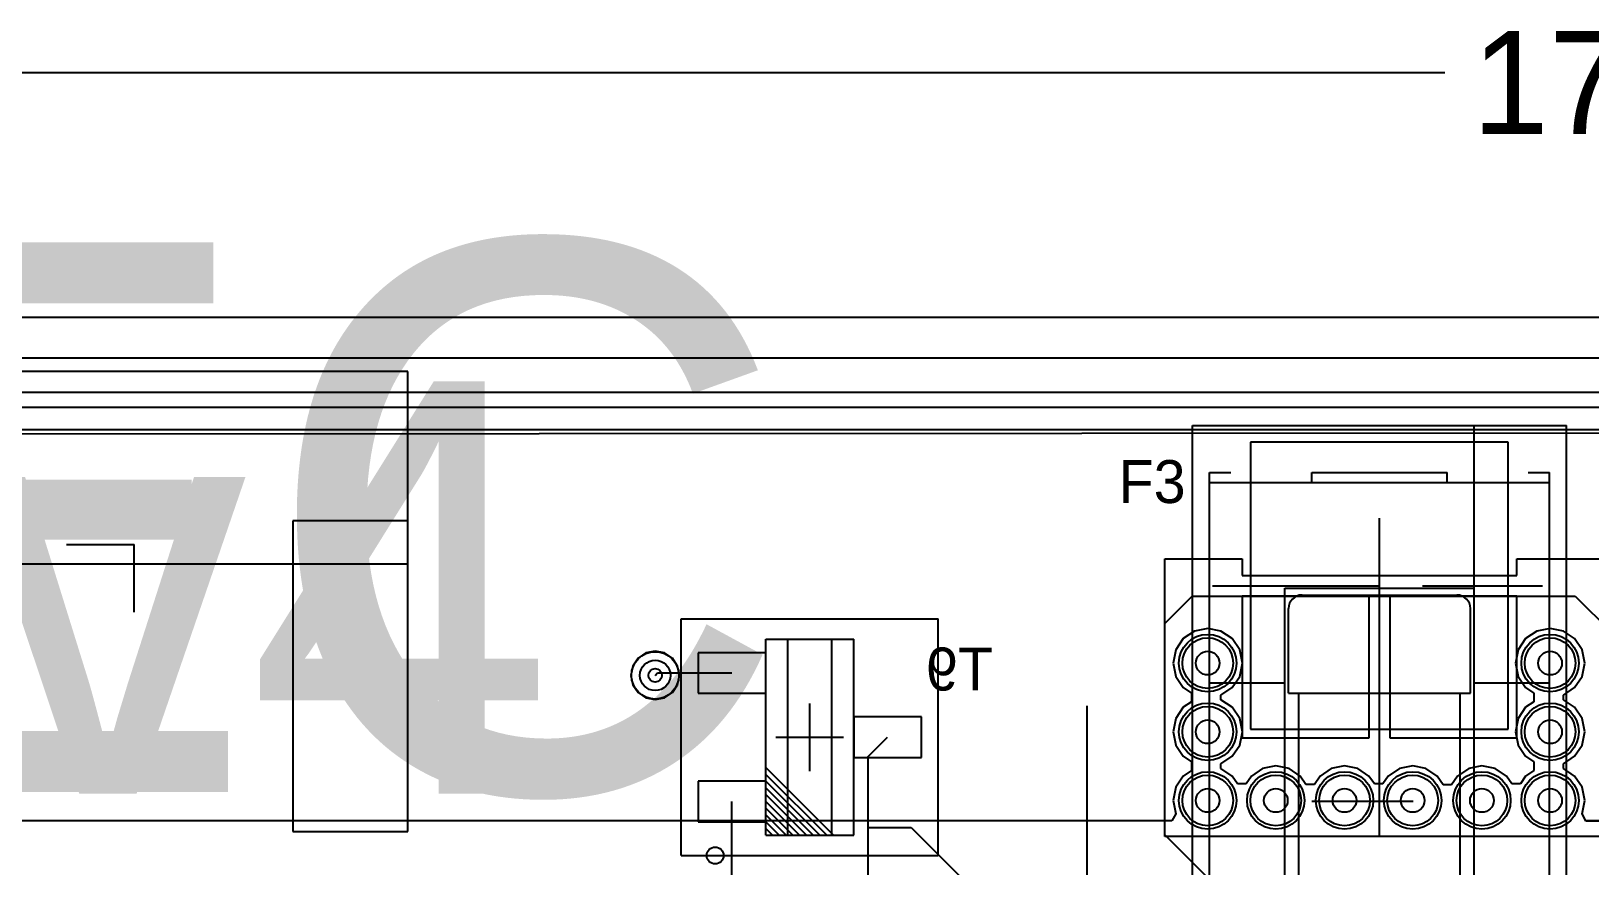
# Model space of a CAD drawing. Extents: x 28 to 300, y 18 to 330.
# Drawn here: x 138.68 to 161.73, y 188.03 to 200.38 of the extents above; entities that cross this region are included whole.
import ezdxf

# ---------------------------------------------------------------- set-up
doc = ezdxf.new("R2010")
doc.units = 0
for name, color, linetype in [('BOTTOMLAYER', 5, 'CONTINUOUS'), ('BOTTOMOVERLAY', 54, 'CONTINUOUS'), ('BOTTOMPASTE', 16, 'CONTINUOUS'), ('BOTTOMSOLDER', 6, 'CONTINUOUS'), ('DRILLDRAWING', 1, 'CONTINUOUS'), ('INTERNALPLANE1', 76, 'CONTINUOUS'), ('INTERNALPLANE6', 136, 'CONTINUOUS'), ('KEEPOUTLAYER', 6, 'CONTINUOUS'), ('MECHANICAL1', 6, 'CONTINUOUS'), ('MECHANICAL11', 56, 'CONTINUOUS'), ('MECHANICAL14', 56, 'CONTINUOUS'), ('MECHANICAL15', 56, 'CONTINUOUS'), ('MECHANICAL8', 56, 'CONTINUOUS'), ('MECHANICAL9', 56, 'CONTINUOUS'), ('MIDLAYER1', 16, 'CONTINUOUS'), ('MIDLAYER3', 90, 'CONTINUOUS'), ('MULTILAYER', 9, 'CONTINUOUS'), ('TOPLAYER', 1, 'CONTINUOUS'), ('TOPOVERLAY', 2, 'CONTINUOUS'), ('TOPPASTE', 8, 'CONTINUOUS'), ('TOPSOLDER', 216, 'CONTINUOUS'), ('VIAHOLELAYER', 16, 'CONTINUOUS')]:
    doc.layers.add(name, color=color, linetype=linetype)

msp = doc.modelspace()

# ---------------------------------------------------------------- linework, layer by layer
at = {"layer": 'BOTTOMLAYER'}
for p, q in [((155.448, 191.618), (155.854, 192.024)), ((155.854, 192.024), (161.519, 192.024)), ((161.519, 192.024), (162.052, 191.491)), ((155.448, 188.493), (155.448, 191.618)), ((148.548, 191.186), (148.548, 190.586)), ((149.548, 191.186), (148.548, 191.186)), ((149.548, 190.586), (149.548, 191.186)), ((147.912, 190.851), (147.947, 190.886)), ((147.947, 190.886), (149.048, 190.886)), ((148.548, 190.586), (149.548, 190.586)), ((150.848, 190.236), (150.848, 189.636)), ((151.848, 190.236), (150.848, 190.236)), ((151.848, 189.636), (151.848, 190.236)), ((151.061, 189.65), (151.348, 189.936)), ((150.848, 189.636), (151.848, 189.636)), ((151.061, 188.6), (151.061, 189.65)), ((148.548, 189.286), (148.548, 188.686)), ((149.548, 189.286), (148.548, 189.286)), ((149.548, 188.686), (149.548, 189.286)), ((149.048, 187.238), (149.048, 188.986)), ((148.548, 188.686), (149.548, 188.686)), ((151.061, 188.6), (151.7, 188.6)), ((151.061, 187.231), (151.061, 188.6)), ((151.7, 188.6), (152.7, 187.6)), ((157.226, 186.715), (155.448, 188.493))]:
    msp.add_line(p, q, dxfattribs=at)
for centre, radius in [((156.083, 191.032), 0.375), ((161.146, 191.032), 0.375), ((147.912, 190.851), 0.225), ((156.083, 190.016), 0.375), ((161.146, 190.016), 0.375), ((156.083, 189), 0.375), ((157.09, 189), 0.375), ((158.106, 189), 0.375), ((159.114, 189), 0.375), ((160.138, 189), 0.375), ((161.146, 189), 0.375)]:
    msp.add_circle(centre, radius, dxfattribs=at)
at = {"layer": 'BOTTOMOVERLAY'}
for p, q in [((139.208, 192.786), (140.208, 192.786)), ((140.208, 191.786), (140.208, 192.786)), ((149.873, 191.386), (150.523, 191.386)), ((149.873, 188.486), (149.873, 191.386)), ((150.523, 188.486), (150.523, 191.386)), ((149.873, 188.486), (150.523, 188.486))]:
    msp.add_line(p, q, dxfattribs=at)
msp.add_circle((148.798, 188.186), 0.125, dxfattribs=at)
at = {"layer": 'BOTTOMPASTE'}
for p, q in [((148.548, 191.186), (148.548, 190.586)), ((149.548, 191.186), (148.548, 191.186)), ((149.548, 190.586), (149.548, 191.186)), ((148.548, 190.586), (149.548, 190.586)), ((150.848, 190.236), (150.848, 189.636)), ((151.848, 190.236), (150.848, 190.236)), ((151.848, 189.636), (151.848, 190.236)), ((150.848, 189.636), (151.848, 189.636)), ((148.548, 189.286), (148.548, 188.686)), ((149.548, 189.286), (148.548, 189.286)), ((149.548, 188.686), (149.548, 189.286)), ((148.548, 188.686), (149.548, 188.686))]:
    msp.add_line(p, q, dxfattribs=at)
at = {"layer": 'BOTTOMSOLDER'}
for p, q in [((148.548, 191.186), (148.548, 190.586)), ((149.548, 191.186), (148.548, 191.186)), ((149.548, 190.586), (149.548, 191.186)), ((148.548, 190.586), (149.548, 190.586)), ((150.848, 190.236), (150.848, 189.636)), ((151.848, 190.236), (150.848, 190.236)), ((151.848, 189.636), (151.848, 190.236)), ((150.848, 189.636), (151.848, 189.636)), ((148.548, 189.286), (148.548, 188.686)), ((149.548, 189.286), (148.548, 189.286)), ((149.548, 188.686), (149.548, 189.286)), ((148.548, 188.686), (149.548, 188.686))]:
    msp.add_line(p, q, dxfattribs=at)
at = {"layer": 'DRILLDRAWING'}
msp.add_line((77.3, 199.771), (159.588, 199.771), dxfattribs=at)
for centre, radius in [((156.083, 191.032), 0.175), ((161.146, 191.032), 0.175), ((147.912, 190.851), 0.1), ((156.083, 190.016), 0.175), ((161.146, 190.016), 0.175), ((156.083, 189), 0.175), ((157.09, 189), 0.175), ((158.106, 189), 0.175), ((159.114, 189), 0.175), ((160.138, 189), 0.175), ((161.146, 189), 0.175)]:
    msp.add_circle(centre, radius, dxfattribs=at)
at = {"layer": 'INTERNALPLANE1'}
for p, q in [((77.3, 195.549), (248.7, 195.549)), ((77.81, 195.039), (161.95, 195.039))]:
    msp.add_line(p, q, dxfattribs=at)
msp.add_circle((147.912, 190.851), 0.35, dxfattribs=at)
at = {"layer": 'INTERNALPLANE6'}
for p, q in [((77.3, 195.549), (248.7, 195.549)), ((77.81, 195.039), (248.189, 195.039))]:
    msp.add_line(p, q, dxfattribs=at)
for centre in [(156.083, 191.032), (161.146, 191.032), (156.083, 190.016), (161.146, 190.016), (156.083, 189), (157.09, 189), (158.106, 189), (159.114, 189), (160.138, 189), (161.146, 189)]:
    msp.add_circle(centre, 0.425, dxfattribs=at)
at = {"layer": 'KEEPOUTLAYER'}
msp.add_line((77.724, 194.818), (248.039, 194.818), dxfattribs=at)
at = {"layer": 'MECHANICAL1'}
msp.add_line((77.3, 195.549), (248.7, 195.549), dxfattribs=at)
at = {"layer": 'MECHANICAL11'}
msp.add_line((154.3, 185.399), (154.3, 190.399), dxfattribs=at)
msp.add_line((154.3, 185.399), (154.3, 190.399), dxfattribs=at)
at = {"layer": 'MECHANICAL14'}
for p, q in [((157.622, 193.704), (157.623, 193.854)), ((157.623, 193.854), (159.623, 193.854)), ((159.623, 193.704), (159.623, 193.854)), ((156.108, 184.273), (156.108, 193.704)), ((156.108, 193.704), (161.138, 193.704)), ((161.138, 184.273), (161.138, 193.704)), ((157.223, 185.839), (157.223, 192.139)), ((157.223, 192.139), (160.023, 192.139)), ((157.478, 192.039), (159.768, 192.039)), ((160.023, 185.839), (160.023, 192.139)), ((157.278, 190.589), (157.278, 191.839)), ((159.968, 190.589), (159.968, 191.839)), ((149.548, 191.386), (150.848, 191.386)), ((149.548, 188.486), (149.548, 191.386)), ((150.848, 188.486), (150.848, 191.386)), ((156.108, 190.739), (157.223, 190.739)), ((160.023, 190.739), (161.138, 190.739)), ((157.278, 190.589), (159.968, 190.589)), ((157.428, 187.388), (157.428, 190.589)), ((159.818, 187.388), (159.818, 190.589)), ((149.548, 189.486), (150.548, 188.486)), ((149.548, 189.386), (150.448, 188.486)), ((149.548, 189.286), (150.348, 188.486)), ((149.548, 189.186), (150.248, 188.486)), ((149.548, 189.086), (150.148, 188.486)), ((149.548, 188.986), (150.048, 188.486)), ((149.548, 188.886), (149.948, 188.486)), ((149.548, 188.786), (149.848, 188.486)), ((149.548, 188.686), (149.748, 188.486)), ((149.548, 188.586), (149.648, 188.486)), ((149.548, 188.486), (150.848, 188.486))]:
    msp.add_line(p, q, dxfattribs=at)
for centre, start, end in [((157.478, 191.839), 90, 180), ((159.768, 191.839), 0, 90)]:
    msp.add_arc(centre, 0.2, start, end, dxfattribs=at)
at = {"layer": 'MECHANICAL15'}
for p, q in [((155.858, 194.549), (161.388, 194.549)), ((155.858, 183.429), (155.858, 194.549)), ((161.388, 183.429), (161.388, 194.549)), ((148.298, 191.686), (152.098, 191.686)), ((148.298, 188.186), (148.298, 191.686)), ((152.098, 188.186), (152.098, 191.686)), ((150.198, 189.436), (150.198, 190.436)), ((149.698, 189.936), (150.698, 189.936)), ((158.623, 188.489), (158.623, 189.489)), ((158.123, 188.989), (159.123, 188.989)), ((148.298, 188.186), (152.098, 188.186))]:
    msp.add_line(p, q, dxfattribs=at)
at = {"layer": 'MECHANICAL8'}
for p, q in [((160.025, 144.85), (160.025, 194.55)), ((158.623, 192.176), (158.623, 193.176)), ((157.623, 192.176), (158.623, 192.176)), ((158.623, 188.989), (158.623, 189.989)), ((157.623, 188.989), (158.623, 188.989))]:
    msp.add_line(p, q, dxfattribs=at)
at = {"layer": 'MECHANICAL9'}
msp.add_line((108.384, 196.149), (196.184, 196.149), dxfattribs=at)
at = {"layer": 'MIDLAYER1'}
for p, q in [((103.8, 194.4), (162.378, 194.437)), ((156.083, 191.544), (155.887, 191.505)), ((156.279, 191.505), (156.083, 191.544)), ((161.146, 191.544), (160.95, 191.505)), ((161.342, 191.505), (161.146, 191.544)), ((155.721, 191.394), (155.61, 191.228)), ((155.887, 191.505), (155.721, 191.394)), ((156.445, 191.394), (156.279, 191.505)), ((156.556, 191.228), (156.445, 191.394)), ((160.784, 191.394), (160.673, 191.228)), ((160.95, 191.505), (160.784, 191.394)), ((161.508, 191.394), (161.342, 191.505)), ((161.619, 191.228), (161.508, 191.394)), ((147.658, 191.104), (147.58, 190.988)), ((147.774, 191.182), (147.658, 191.104)), ((147.912, 191.209), (147.774, 191.182)), ((148.049, 191.182), (147.912, 191.209)), ((148.166, 191.104), (148.049, 191.182)), ((148.243, 190.988), (148.166, 191.104)), ((155.61, 191.228), (155.571, 191.032)), ((156.595, 191.032), (156.556, 191.228)), ((160.673, 191.228), (160.634, 191.032)), ((161.658, 191.032), (161.619, 191.228)), ((147.58, 190.988), (147.553, 190.851)), ((147.553, 190.851), (147.58, 190.713)), ((148.271, 190.851), (148.243, 190.988)), ((148.243, 190.713), (148.271, 190.851)), ((155.571, 191.032), (155.61, 190.836)), ((156.556, 190.836), (156.595, 191.032)), ((160.634, 191.032), (160.673, 190.836)), ((161.619, 190.836), (161.658, 191.032)), ((147.58, 190.713), (147.658, 190.597)), ((148.166, 190.597), (148.243, 190.713)), ((155.61, 190.836), (155.721, 190.67)), ((155.721, 190.67), (155.845, 190.588)), ((156.279, 190.559), (156.445, 190.67)), ((156.445, 190.67), (156.556, 190.836)), ((160.673, 190.836), (160.784, 190.67)), ((160.784, 190.67), (160.908, 190.588)), ((161.342, 190.559), (161.508, 190.67)), ((161.508, 190.67), (161.619, 190.836)), ((147.658, 190.597), (147.774, 190.519)), ((147.774, 190.519), (147.912, 190.492)), ((147.912, 190.492), (148.049, 190.519)), ((148.049, 190.519), (148.166, 190.597)), ((155.845, 190.461), (155.721, 190.378)), ((155.845, 190.588), (155.845, 190.461)), ((156.279, 190.489), (156.279, 190.559)), ((156.445, 190.378), (156.279, 190.489)), ((160.908, 190.461), (160.784, 190.378)), ((160.908, 190.588), (160.908, 190.461)), ((161.342, 190.489), (161.342, 190.559)), ((161.508, 190.378), (161.342, 190.489)), ((155.61, 190.212), (155.571, 190.016)), ((155.721, 190.378), (155.61, 190.212)), ((156.556, 190.212), (156.445, 190.378)), ((156.595, 190.016), (156.556, 190.212)), ((160.673, 190.212), (160.634, 190.016)), ((160.784, 190.378), (160.673, 190.212)), ((161.619, 190.212), (161.508, 190.378)), ((161.658, 190.016), (161.619, 190.212)), ((155.571, 190.016), (155.61, 189.82)), ((156.556, 189.82), (156.595, 190.016)), ((160.634, 190.016), (160.673, 189.82)), ((161.619, 189.82), (161.658, 190.016)), ((155.61, 189.82), (155.721, 189.654)), ((156.445, 189.654), (156.556, 189.82)), ((160.673, 189.82), (160.784, 189.654)), ((161.508, 189.654), (161.619, 189.82)), ((155.721, 189.654), (155.845, 189.572)), ((155.845, 189.572), (155.845, 189.445)), ((156.279, 189.543), (156.445, 189.654)), ((156.279, 189.473), (156.279, 189.543)), ((156.445, 189.362), (156.279, 189.473)), ((156.895, 189.473), (156.729, 189.362)), ((157.09, 189.512), (156.895, 189.473)), ((157.286, 189.473), (157.09, 189.512)), ((157.452, 189.362), (157.286, 189.473)), ((157.911, 189.473), (157.745, 189.362)), ((158.106, 189.512), (157.911, 189.473)), ((158.302, 189.473), (158.106, 189.512)), ((158.468, 189.362), (158.302, 189.473)), ((158.918, 189.473), (158.752, 189.362)), ((159.114, 189.512), (158.918, 189.473)), ((159.31, 189.473), (159.114, 189.512)), ((159.476, 189.362), (159.31, 189.473)), ((159.943, 189.473), (159.777, 189.362)), ((160.138, 189.512), (159.943, 189.473)), ((160.334, 189.473), (160.138, 189.512)), ((160.5, 189.362), (160.334, 189.473)), ((160.784, 189.654), (160.908, 189.572)), ((160.908, 189.572), (160.908, 189.445)), ((161.342, 189.543), (161.508, 189.654)), ((161.342, 189.473), (161.342, 189.543)), ((161.508, 189.362), (161.342, 189.473)), ((155.721, 189.362), (155.61, 189.196)), ((155.845, 189.445), (155.721, 189.362)), ((156.523, 189.245), (156.445, 189.362)), ((156.65, 189.245), (156.523, 189.245)), ((156.729, 189.362), (156.65, 189.245)), ((157.535, 189.238), (157.452, 189.362)), ((157.662, 189.238), (157.535, 189.238)), ((157.745, 189.362), (157.662, 189.238)), ((158.547, 189.245), (158.468, 189.362)), ((158.674, 189.245), (158.547, 189.245)), ((158.752, 189.362), (158.674, 189.245)), ((159.563, 189.232), (159.476, 189.362)), ((159.777, 189.362), (159.69, 189.232)), ((160.579, 189.245), (160.5, 189.362)), ((160.706, 189.245), (160.579, 189.245)), ((160.784, 189.362), (160.706, 189.245)), ((160.908, 189.445), (160.784, 189.362)), ((161.619, 189.196), (161.508, 189.362)), ((155.61, 189.196), (155.571, 189)), ((159.69, 189.232), (159.563, 189.232)), ((161.658, 189), (161.619, 189.196)), ((155.61, 188.804), (155.553, 188.697)), ((155.571, 189), (155.61, 188.804)), ((161.619, 188.804), (161.658, 189)), ((161.677, 188.696), (161.619, 188.804)), ((155.553, 188.697), (103.8, 188.7)), ((169.667, 188.696), (161.677, 188.696))]:
    msp.add_line(p, q, dxfattribs=at)
for centre, radius in [((156.083, 191.032), 0.375), ((161.146, 191.032), 0.375), ((147.912, 190.851), 0.225), ((156.083, 190.016), 0.375), ((161.146, 190.016), 0.375), ((156.083, 189), 0.375), ((157.09, 189), 0.375), ((158.106, 189), 0.375), ((159.114, 189), 0.375), ((160.138, 189), 0.375), ((161.146, 189), 0.375)]:
    msp.add_circle(centre, radius, dxfattribs=at)
at = {"layer": 'MIDLAYER3'}
for p, q in [((130.708, 194.487), (162.412, 194.489)), ((156.083, 191.544), (155.887, 191.505)), ((156.279, 191.505), (156.083, 191.544)), ((161.146, 191.544), (160.95, 191.505)), ((161.342, 191.505), (161.146, 191.544)), ((155.721, 191.394), (155.61, 191.228)), ((155.887, 191.505), (155.721, 191.394)), ((156.445, 191.394), (156.279, 191.505)), ((156.556, 191.228), (156.445, 191.394)), ((160.784, 191.394), (160.673, 191.228)), ((160.95, 191.505), (160.784, 191.394)), ((161.508, 191.394), (161.342, 191.505)), ((161.619, 191.228), (161.508, 191.394)), ((147.658, 191.104), (147.58, 190.988)), ((147.774, 191.182), (147.658, 191.104)), ((147.912, 191.209), (147.774, 191.182)), ((148.049, 191.182), (147.912, 191.209)), ((148.166, 191.104), (148.049, 191.182)), ((148.243, 190.988), (148.166, 191.104)), ((155.61, 191.228), (155.571, 191.032)), ((156.595, 191.032), (156.556, 191.228)), ((160.673, 191.228), (160.634, 191.032)), ((161.658, 191.032), (161.619, 191.228)), ((147.58, 190.988), (147.553, 190.851)), ((147.553, 190.851), (147.58, 190.713)), ((148.271, 190.851), (148.243, 190.988)), ((148.243, 190.713), (148.271, 190.851)), ((155.571, 191.032), (155.61, 190.836)), ((156.556, 190.836), (156.595, 191.032)), ((160.634, 191.032), (160.673, 190.836)), ((161.619, 190.836), (161.658, 191.032)), ((147.58, 190.713), (147.658, 190.597)), ((148.166, 190.597), (148.243, 190.713)), ((155.61, 190.836), (155.721, 190.67)), ((155.721, 190.67), (155.845, 190.588)), ((156.279, 190.559), (156.445, 190.67)), ((156.445, 190.67), (156.556, 190.836)), ((160.673, 190.836), (160.784, 190.67)), ((160.784, 190.67), (160.908, 190.588)), ((161.342, 190.559), (161.508, 190.67)), ((161.508, 190.67), (161.619, 190.836)), ((147.658, 190.597), (147.774, 190.519)), ((147.774, 190.519), (147.912, 190.492)), ((147.912, 190.492), (148.049, 190.519)), ((148.049, 190.519), (148.166, 190.597)), ((155.845, 190.461), (155.721, 190.378)), ((155.845, 190.588), (155.845, 190.461)), ((156.279, 190.489), (156.279, 190.559)), ((156.445, 190.378), (156.279, 190.489)), ((160.908, 190.461), (160.784, 190.378)), ((160.908, 190.588), (160.908, 190.461)), ((161.342, 190.489), (161.342, 190.559)), ((161.508, 190.378), (161.342, 190.489)), ((155.61, 190.212), (155.571, 190.016)), ((155.721, 190.378), (155.61, 190.212)), ((156.556, 190.212), (156.445, 190.378)), ((156.595, 190.016), (156.556, 190.212)), ((160.673, 190.212), (160.634, 190.016)), ((160.784, 190.378), (160.673, 190.212)), ((161.619, 190.212), (161.508, 190.378)), ((161.658, 190.016), (161.619, 190.212)), ((155.571, 190.016), (155.61, 189.82)), ((156.556, 189.82), (156.595, 190.016)), ((160.634, 190.016), (160.673, 189.82)), ((161.619, 189.82), (161.658, 190.016)), ((155.61, 189.82), (155.721, 189.654)), ((156.445, 189.654), (156.556, 189.82)), ((160.673, 189.82), (160.784, 189.654)), ((161.508, 189.654), (161.619, 189.82)), ((155.721, 189.654), (155.845, 189.572)), ((155.845, 189.572), (155.845, 189.445)), ((156.279, 189.543), (156.445, 189.654)), ((156.279, 189.473), (156.279, 189.543)), ((156.445, 189.362), (156.279, 189.473)), ((156.895, 189.473), (156.729, 189.362)), ((157.09, 189.512), (156.895, 189.473)), ((157.286, 189.473), (157.09, 189.512)), ((157.452, 189.362), (157.286, 189.473)), ((157.911, 189.473), (157.745, 189.362)), ((158.106, 189.512), (157.911, 189.473)), ((158.302, 189.473), (158.106, 189.512)), ((158.468, 189.362), (158.302, 189.473)), ((158.918, 189.473), (158.752, 189.362)), ((159.114, 189.512), (158.918, 189.473)), ((159.31, 189.473), (159.114, 189.512)), ((159.476, 189.362), (159.31, 189.473)), ((159.943, 189.473), (159.777, 189.362)), ((160.138, 189.512), (159.943, 189.473)), ((160.334, 189.473), (160.138, 189.512)), ((160.5, 189.362), (160.334, 189.473)), ((160.784, 189.654), (160.908, 189.572)), ((160.908, 189.572), (160.908, 189.445)), ((161.342, 189.543), (161.508, 189.654)), ((161.342, 189.473), (161.342, 189.543)), ((161.508, 189.362), (161.342, 189.473)), ((155.721, 189.362), (155.61, 189.196)), ((155.845, 189.445), (155.721, 189.362)), ((156.523, 189.245), (156.445, 189.362)), ((156.65, 189.245), (156.523, 189.245)), ((156.729, 189.362), (156.65, 189.245)), ((157.535, 189.238), (157.452, 189.362)), ((157.662, 189.238), (157.535, 189.238)), ((157.745, 189.362), (157.662, 189.238)), ((158.547, 189.245), (158.468, 189.362)), ((158.674, 189.245), (158.547, 189.245)), ((158.752, 189.362), (158.674, 189.245)), ((159.563, 189.232), (159.476, 189.362)), ((159.777, 189.362), (159.69, 189.232)), ((160.579, 189.245), (160.5, 189.362)), ((160.706, 189.245), (160.579, 189.245)), ((160.784, 189.362), (160.706, 189.245)), ((160.908, 189.445), (160.784, 189.362)), ((161.619, 189.196), (161.508, 189.362)), ((155.61, 189.196), (155.571, 189)), ((159.69, 189.232), (159.563, 189.232)), ((161.658, 189), (161.619, 189.196)), ((155.61, 188.804), (155.554, 188.7)), ((155.571, 189), (155.61, 188.804)), ((161.619, 188.804), (161.658, 189)), ((161.675, 188.7), (161.619, 188.804)), ((155.554, 188.7), (130.708, 188.7)), ((169.668, 188.7), (161.675, 188.7))]:
    msp.add_line(p, q, dxfattribs=at)
for centre, radius in [((156.083, 191.032), 0.375), ((161.146, 191.032), 0.375), ((147.912, 190.851), 0.225), ((156.083, 190.016), 0.375), ((161.146, 190.016), 0.375), ((156.083, 189), 0.375), ((157.09, 189), 0.375), ((158.106, 189), 0.375), ((159.114, 189), 0.375), ((160.138, 189), 0.375), ((161.146, 189), 0.375)]:
    msp.add_circle(centre, radius, dxfattribs=at)
at = {"layer": 'MULTILAYER'}
for centre, radius in [((156.083, 191.032), 0.375), ((161.146, 191.032), 0.375), ((147.912, 190.851), 0.225), ((156.083, 190.016), 0.375), ((161.146, 190.016), 0.375), ((156.083, 189), 0.375), ((157.09, 189), 0.375), ((158.106, 189), 0.375), ((159.114, 189), 0.375), ((160.138, 189), 0.375), ((161.146, 189), 0.375)]:
    msp.add_circle(centre, radius, dxfattribs=at)
at = {"layer": 'TOPLAYER'}
for p, q in [((160.528, 194.299), (156.718, 194.299)), ((156.718, 194.299), (156.718, 190.054)), ((160.528, 190.054), (160.528, 194.299)), ((155.448, 188.468), (155.448, 192.573)), ((155.448, 192.573), (156.591, 192.573)), ((156.591, 192.573), (156.591, 192.328)), ((160.655, 192.328), (160.655, 192.573)), ((160.655, 192.573), (162.052, 192.573)), ((156.591, 192.328), (160.655, 192.328)), ((156.153, 192.176), (158.623, 192.176)), ((158.471, 192.024), (156.591, 192.024)), ((156.591, 192.024), (156.591, 189.927)), ((158.471, 189.927), (158.471, 192.024)), ((158.623, 189.542), (158.623, 192.176)), ((160.655, 192.024), (158.775, 192.024)), ((158.775, 192.024), (158.775, 189.927)), ((159.258, 192.176), (161.036, 192.176)), ((160.655, 189.927), (160.655, 192.024)), ((156.718, 190.054), (160.528, 190.054)), ((156.591, 189.927), (158.471, 189.927)), ((158.775, 189.927), (160.655, 189.927)), ((162.052, 188.468), (155.448, 188.468))]:
    msp.add_line(p, q, dxfattribs=at)
for centre, radius in [((156.083, 191.032), 0.375), ((161.146, 191.032), 0.375), ((147.912, 190.851), 0.225), ((156.083, 190.016), 0.375), ((161.146, 190.016), 0.375), ((156.083, 189), 0.375), ((157.09, 189), 0.375), ((158.106, 189), 0.375), ((159.114, 189), 0.375), ((160.138, 189), 0.375), ((161.146, 189), 0.375)]:
    msp.add_circle(centre, radius, dxfattribs=at)
at = {"layer": 'TOPOVERLAY'}
for p, q in [((144.253, 195.348), (136.938, 195.348)), ((144.253, 192.503), (144.253, 195.348)), ((156.108, 184.124), (156.108, 193.854)), ((156.108, 193.853), (156.423, 193.853)), ((160.823, 193.854), (161.138, 193.854)), ((161.138, 184.124), (161.138, 193.854)), ((142.552, 193.138), (142.552, 188.541)), ((144.253, 193.138), (142.552, 193.138)), ((144.253, 188.541), (144.253, 193.138)), ((136.938, 192.503), (144.253, 192.503)), ((142.552, 188.541), (144.253, 188.541))]:
    msp.add_line(p, q, dxfattribs=at)
at = {"layer": 'TOPPASTE'}
for p, q in [((160.528, 194.299), (156.718, 194.299)), ((156.718, 194.299), (156.718, 190.054)), ((160.528, 190.054), (160.528, 194.299)), ((156.718, 190.054), (160.528, 190.054))]:
    msp.add_line(p, q, dxfattribs=at)
at = {"layer": 'TOPSOLDER'}
for p, q in [((160.528, 194.299), (156.718, 194.299)), ((156.718, 194.299), (156.718, 190.054)), ((160.528, 190.054), (160.528, 194.299)), ((156.718, 190.054), (160.528, 190.054))]:
    msp.add_line(p, q, dxfattribs=at)
at = {"layer": 'VIAHOLELAYER'}
for centre, radius in [((156.083, 191.032), 0.175), ((161.146, 191.032), 0.175), ((147.912, 190.851), 0.1), ((156.083, 190.016), 0.175), ((161.146, 190.016), 0.175), ((156.083, 189), 0.175), ((157.09, 189), 0.175), ((158.106, 189), 0.175), ((159.114, 189), 0.175), ((160.138, 189), 0.175), ((161.146, 189), 0.175)]:
    msp.add_circle(centre, radius, dxfattribs=at)

# ---------------------------------------------------------------- texts
at = {"layer": 'BOTTOMOVERLAY', "text_generation_flag": 2}
msp.add_text('T9', height=0.635, rotation=360, dxfattribs=at).set_placement((152.908, 190.627))
at = {"layer": 'DRILLDRAWING'}
msp.add_text('171.4', height=1.524, dxfattribs=at).set_placement((159.994, 198.857))
at = {"layer": 'TOPOVERLAY'}
for s, height, p in [('SPEC', 8.1322, (120.301, 189.125)), ('v4', 6.1002, (137.802, 189.1)), ('F3', 0.635, (154.765, 193.4))]:
    msp.add_text(s, height=height, rotation=360, dxfattribs=at).set_placement(p)

doc.saveas('drawing.dxf')
